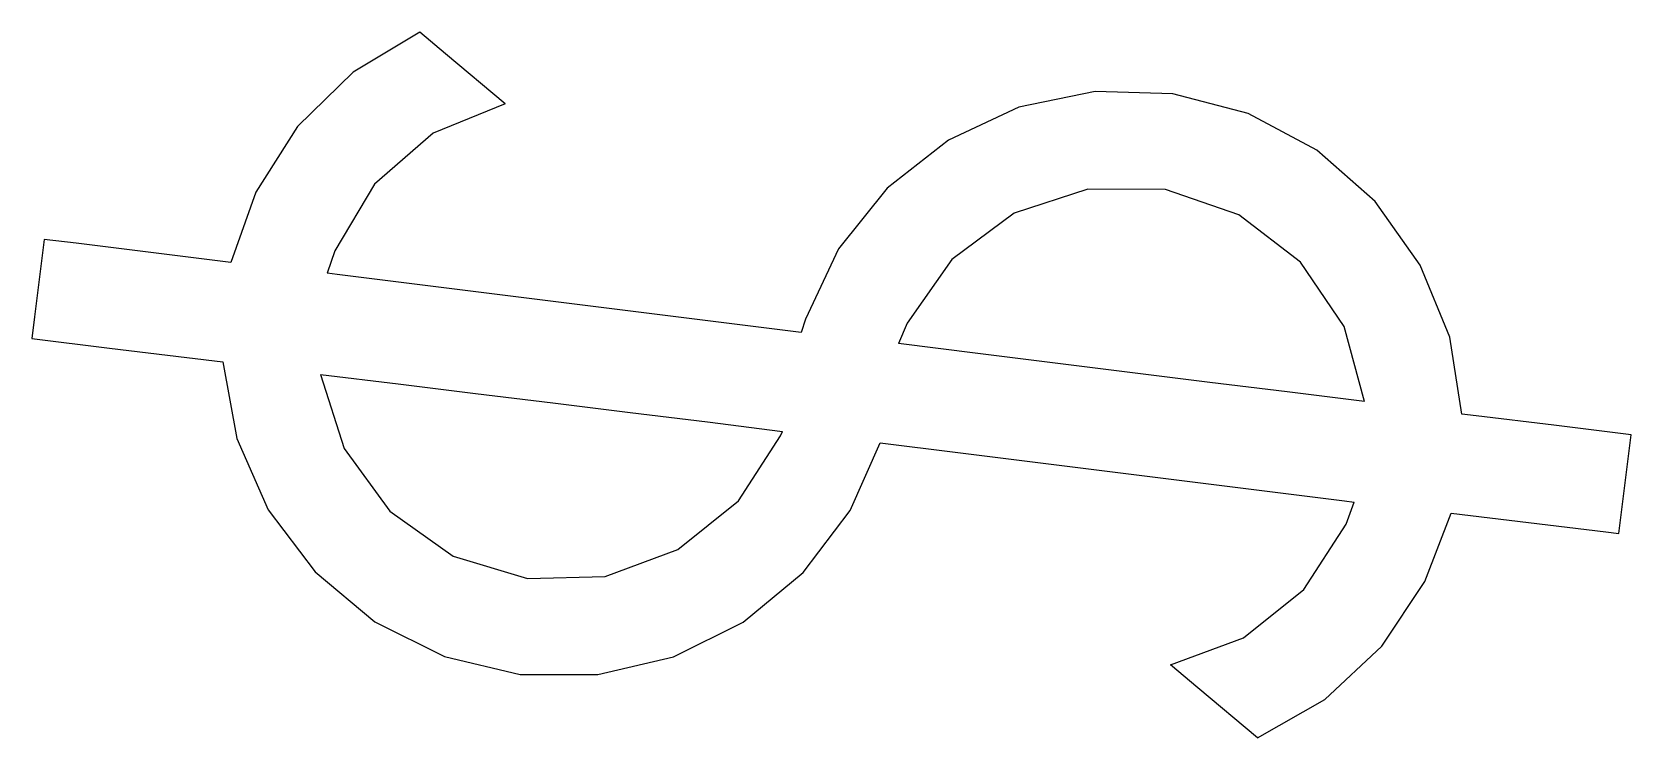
# Model space of a CAD drawing. Header units: millimetres. Extents: x 19575 to 21006, y 11468 to 11940.
# Drawn here: x 20903.1 to 21005.6, y 11894.7 to 11939.9 of the extents above; entities outside this region: 4.
import ezdxf

# ---------------------------------------------------------------- set-up
doc = ezdxf.new("R2010")
doc.units = ezdxf.units.MM
doc.layers.add('ECR_DocPlan_975bd98d_7a56_4765_b5d5_f6d778452c90', color=7, linetype='CONTINUOUS')
doc.layers.add('ECR_DocPlan_a1_plan_owner_switch_0001', color=7, linetype='CONTINUOUS')

msp = doc.modelspace()

# ---------------------------------------------------------------- linework, layer by layer
at = {"layer": 'ECR_DocPlan_975bd98d_7a56_4765_b5d5_f6d778452c90'}
msp.add_lwpolyline([(19682, 11602.5), (19677, 11602.32), (19672.04, 11601.76), (19667.12, 11600.84), (19662.29, 11599.56), (19657.57, 11597.92), (19652.98, 11595.94), (19648.55, 11593.63), (19644.3, 11590.99), (19640.26, 11588.05), (19636.45, 11584.81), (19632.89, 11581.31), (19629.59, 11577.54), (19626.59, 11573.55), (19623.89, 11569.34), (19621.51, 11564.95), (19619.46, 11560.39), (19617.75, 11555.69), (19616.39, 11550.88), (19615.4, 11545.98), (19614.77, 11541.02), (19614.51, 11536.03), (19614.62, 11531.03), (19615.1, 11526.06), (19615.94, 11521.13), (19617.15, 11516.28), (19618.71, 11511.53), (19620.62, 11506.91), (19622.87, 11502.45), (19625.44, 11498.16), (19628.32, 11494.07), (19631.5, 11490.21), (19634.95, 11486.6), (19638.66, 11483.25), (19642.61, 11480.18), (19646.78, 11477.42), (19651.13, 11474.97), (19655.66, 11472.85), (19660.33, 11471.07), (19665.12, 11469.64), (19670.01, 11468.57), (19674.96, 11467.87), (19679.94, 11467.53), (19684.94, 11467.56), (19689.92, 11467.97), (19694.86, 11468.74), (19699.73, 11469.87), (19704.5, 11471.36), (19709.15, 11473.2), (19713.65, 11475.38), (19717.98, 11477.89), (19722.1, 11480.71), (19726.01, 11483.82), (19729.68, 11487.22), (19733.08, 11490.88), (19736.21, 11494.78), (19739.04, 11498.9), (19741.55, 11503.22), (19743.74, 11507.72), (19745.59, 11512.36), (19747.09, 11517.13), (19748.24, 11522), (19749.02, 11526.93), (19749.43, 11531.92), (19749.47, 11536.91), (19749.15, 11541.9), (19748.45, 11546.85), (19747.39, 11551.74), (19745.97, 11556.53), (19744.21, 11561.21), (19742.1, 11565.74), (19739.66, 11570.1), (19736.9, 11574.27), (19733.84, 11578.23), (19730.5, 11581.95), (19726.89, 11585.41), (19723.04, 11588.59), (19718.96, 11591.48), (19714.68, 11594.06), (19710.22, 11596.32), (19705.61, 11598.24), (19700.86, 11599.81), (19696.01, 11601.03), (19691.09, 11601.89), (19686.11, 11602.38)], close=True, dxfattribs=at)
for points in [[(19574.67, 11555.25), (19579.67, 11555.25), (19584.67, 11555.25), (19589.67, 11555.25), (19594.67, 11555.25), (19599.67, 11555.25), (19604.67, 11555.25), (19609.67, 11555.25), (19614.67, 11555.25), (19619.67, 11555.25), (19624.67, 11555.25), (19629.67, 11555.25), (19634.67, 11555.25), (19639.67, 11555.25), (19644.67, 11555.25), (19649.67, 11555.25), (19654.67, 11555.25), (19659.67, 11555.25), (19664.67, 11555.25), (19669.67, 11555.25), (19671.2, 11555.25)], [(19763, 11535), (19758, 11535), (19753, 11535), (19749.5, 11535)], [(19574.67, 11514.75), (19579.67, 11514.75), (19584.67, 11514.75), (19589.67, 11514.75), (19594.67, 11514.75), (19599.67, 11514.75), (19604.67, 11514.75), (19609.67, 11514.75), (19614.67, 11514.75), (19619.67, 11514.75), (19624.67, 11514.75), (19629.67, 11514.75), (19634.67, 11514.75), (19639.67, 11514.75), (19644.67, 11514.75), (19649.67, 11514.75), (19654.67, 11514.75), (19659.67, 11514.75), (19664.67, 11514.75), (19669.67, 11514.75), (19671.2, 11514.75)]]:
    msp.add_lwpolyline(points, dxfattribs=at)
at = {"layer": 'ECR_DocPlan_a1_plan_owner_switch_0001'}
for points in [[(20927.95, 11939.93), (20923.67, 11937.36), (20920.1, 11933.88), (20917.43, 11929.67), (20915.83, 11925.17)], [(20933.42, 11935.32), (20929.6, 11938.54), (20927.95, 11939.93)], [(20994.77, 11915.45), (20994, 11920.38), (20992.11, 11925), (20989.22, 11929.07), (20985.47, 11932.36), (20981.07, 11934.71), (20976.25, 11935.98), (20971.26, 11936.12), (20966.37, 11935.11), (20961.85, 11933.01), (20957.93, 11929.93), (20954.81, 11926.03), (20952.68, 11921.52), (20952.41, 11920.68)], [(20933.42, 11935.32), (20928.81, 11933.44), (20925.04, 11930.19), (20922.5, 11925.91), (20922.01, 11924.48)], [(20988.54, 11916.25), (20987.22, 11921.05), (20984.43, 11925.18), (20980.48, 11928.21), (20975.78, 11929.83), (20970.8, 11929.87), (20966.06, 11928.33), (20962.07, 11925.36), (20959.21, 11921.28), (20958.65, 11919.96)], [(20903.85, 11926.64), (20903.24, 11921.68), (20903.07, 11920.29)], [(20915.83, 11925.17), (20910.87, 11925.78), (20905.91, 11926.39), (20903.85, 11926.64)], [(20952.41, 11920.68), (20947.45, 11921.3), (20942.48, 11921.92), (20937.52, 11922.54), (20932.56, 11923.16), (20927.6, 11923.78), (20922.64, 11924.4), (20922.01, 11924.48)], [(20903.07, 11920.29), (20908.04, 11919.68), (20913, 11919.07), (20915.31, 11918.79)], [(20988.54, 11916.25), (20983.58, 11916.87), (20978.62, 11917.48), (20973.66, 11918.1), (20968.7, 11918.71), (20963.73, 11919.33), (20958.65, 11919.96)], [(20915.31, 11918.79), (20916.22, 11913.88), (20918.23, 11909.31), (20921.23, 11905.33), (20925.06, 11902.13), (20929.52, 11899.9), (20934.38, 11898.76), (20939.37, 11898.75), (20944.22, 11899.89), (20948.69, 11902.11), (20952.53, 11905.29), (20955.54, 11909.27), (20957.48, 11913.61)], [(20921.58, 11917.99), (20926.55, 11917.38), (20931.51, 11916.77), (20936.47, 11916.16), (20941.43, 11915.55), (20946.4, 11914.94), (20951.2, 11914.34)], [(20921.58, 11917.99), (20923.09, 11913.24), (20926.03, 11909.22), (20930.09, 11906.34), (20934.85, 11904.9), (20939.83, 11905.04), (20944.5, 11906.76), (20948.39, 11909.88), (20951.08, 11914.06), (20951.2, 11914.34)], [(21005.63, 11914.12), (21000.67, 11914.73), (20995.7, 11915.34), (20994.77, 11915.45)], [(21004.85, 11907.79), (21005.46, 11912.75), (21005.63, 11914.12)], [(20957.48, 11913.61), (20962.45, 11912.99), (20967.41, 11912.37), (20972.37, 11911.75), (20977.33, 11911.13), (20982.29, 11910.51), (20987.25, 11909.89), (20987.88, 11909.81)], [(20976.1, 11899.38), (20980.77, 11901.1), (20984.65, 11904.21), (20987.35, 11908.39), (20987.88, 11909.81)], [(20981.67, 11894.69), (20986, 11897.16), (20989.64, 11900.57), (20992.41, 11904.72), (20994.09, 11909.1)], [(20994.09, 11909.1), (20999.05, 11908.49), (21004.01, 11907.89), (21004.85, 11907.79)], [(20981.67, 11894.69), (20977.84, 11897.91), (20976.1, 11899.38)]]:
    msp.add_lwpolyline(points, dxfattribs=at)

doc.saveas('drawing.dxf')
